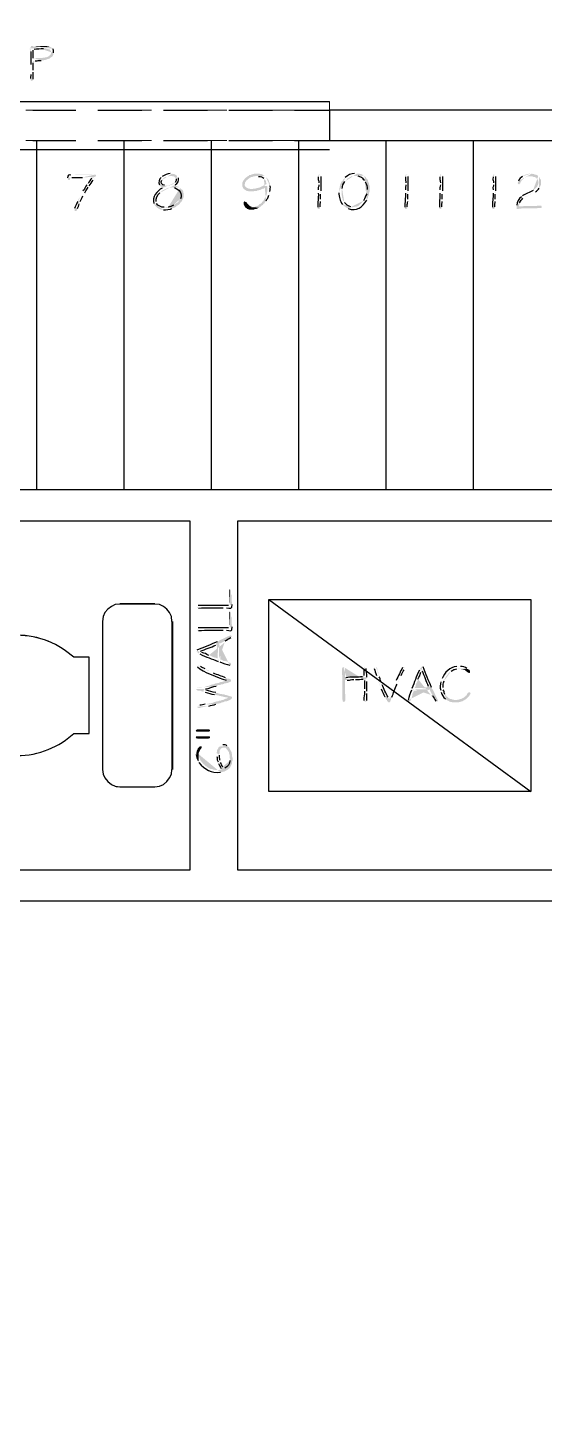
# Model space of a CAD drawing. Header units: inches. Extents: x -167 to 6071, y -6287 to -2731.
# Drawn here: x 306.4 to 365.5, y -5935.3 to -5776.1 of the extents above; entities that cross this region are included whole.
import ezdxf

# ---------------------------------------------------------------- set-up
doc = ezdxf.new("R2010")
doc.units = ezdxf.units.IN
doc.header["$LTSCALE"] = 96
doc.header["$MEASUREMENT"] = 0
doc.linetypes.add('Dash', pattern=[0.225, 0.15, -0.075])
doc.layers.add('Doors', color=5, linetype='Continuous', lineweight=9)
doc.layers.add('Stair', color=190, linetype='Continuous', lineweight=18)
doc.layers.add('Furniture', color=7, linetype='Continuous', lineweight=5, true_color=0x994d00)
doc.layers.add('PDF_Geometry', color=7, linetype='Continuous', true_color=0x4a4a4a)
doc.layers.add('PDF_Solid Fills', color=7, linetype='Continuous')

# ---------------------------------------------------------------- blocks, each defined once
blk = doc.blocks.new('Toilet')
at = {"layer": 'Furniture'}
for points in [[(0, 8.48), (-0.05, 9.01), (-0.27, 9.49), (-0.59, 9.87), (-0.96, 10.19), (-1.44, 10.4), (-1.97, 10.45), (-5.97, 10.45), (-6.51, 10.4), (-6.93, 10.19), (-7.36, 9.87), (-7.68, 9.49), (-7.89, 9.01), (-7.95, 8.48), (-7.95, -8.48), (-7.89, -9.01), (-7.68, -9.44), (-7.36, -9.87), (-6.93, -10.19), (-6.4, -10.45), (-1.98, -10.45), (-1.44, -10.4), (-0.96, -10.19), (-0.59, -9.87), (-0.27, -9.44), (-0.05, -9.01), (0, -8.47), (0, 8.47)], [(-19.04, 6.77), (-19.92, 6.62), (-21.87, 5.87), (-23.41, 5.01), (-24.91, 4.11), (-26.29, 3.04), (-26.83, 2.51)], [(-12.21, -5.12), (-11.25, -4.37), (-9.49, -4.37), (-9.49, 4.37), (-11.25, 4.37), (-12.21, 5.12)], [(-26.83, -2.51), (-26.29, -3.04), (-24.91, -4.11), (-23.41, -5.01), (-21.87, -5.87), (-20.21, -6.51)], [(-20.24, -6.5), (-19.04, -6.77)]]:
    blk.add_lwpolyline(points, dxfattribs=at)
for points in [[(-12.21, 5.12), (-14.11, 6.5), (-16.71, 7.16), (-19.04, 6.77)], [(-26.83, 2.51), (-27.92, 0.68), (-27.92, -0.68), (-26.83, -2.51)], [(-19.04, -6.77), (-16.71, -7.16), (-14.11, -6.5), (-12.21, -5.12)]]:
    blk.add_open_spline(points, degree=3, dxfattribs=at)

msp = doc.modelspace()

# ---------------------------------------------------------------- hatches: boundary and pattern name
at = {"layer": 'PDF_Solid Fills', "transparency": 33554559}
h = msp.add_hatch(color=256, dxfattribs=at)
h.paths.add_polyline_path([(306.89, -5778.23), (306.78, -5778.23), (306.73, -5778.28), (306.73, -5778.39), (306.62, -5778.44), (306.57, -5778.5), (308.44, -5778.5), (308.54, -5778.55), (308.65, -5778.55), (308.76, -5778.6), (308.86, -5778.6), (308.92, -5778.66), (308.97, -5778.76), (309.02, -5778.82), (309.02, -5779.14), (308.97, -5779.24), (308.92, -5779.3), (308.81, -5779.35), (308.7, -5779.46), (308.54, -5779.51), (308.38, -5779.51), (308.33, -5779.56), (308.12, -5779.56), (308.01, -5779.62), (307.32, -5779.62), (307.16, -5779.67), (307, -5779.67), (308.86, -5779.67), (308.97, -5779.56), (309.18, -5779.46), (309.29, -5779.24), (309.29, -5779.14), (309.34, -5779.03)], flags=0)
h.paths.add_polyline_path([(309.24, -5778.55), (309.13, -5778.5), (309.08, -5778.39), (309.02, -5778.39), (308.97, -5778.34), (307, -5778.34), (306.94, -5778.23)], flags=0)
h = msp.add_hatch(color=256, dxfattribs=at)
h.paths.add_polyline_path([(306.57, -5778.5), (306.62, -5778.6), (306.73, -5778.66), (306.73, -5778.87)], flags=0)
h.paths.add_polyline_path([(306.73, -5780.36), (306.73, -5781.48)], flags=0)
h.paths.add_polyline_path([(306.68, -5781.96), (306.68, -5782.07), (306.73, -5782.18), (306.84, -5782.23), (306.94, -5782.18), (306.94, -5782.07), (307, -5782.02)], flags=0)
h.paths.add_polyline_path([(307, -5781.22), (307, -5781)], flags=0)
h.paths.add_polyline_path([(307, -5780.15), (307, -5779.94), (307.21, -5779.94)], flags=0)
h.paths.add_polyline_path([(307.9, -5779.88), (308.17, -5779.88), (308.28, -5779.83), (308.38, -5779.83), (308.49, -5779.78), (308.54, -5779.78), (308.65, -5779.72), (308.76, -5779.72), (308.81, -5779.67), (308.86, -5779.67), (307, -5779.67), (307, -5779.62)], flags=0)
h.paths.add_polyline_path([(307, -5778.71), (307, -5778.6), (307.1, -5778.6)], flags=0)
h.paths.add_polyline_path([(308.17, -5778.5), (308.28, -5778.5)], flags=0)
for points in [[(308.22, -5778.23), (307.85, -5778.23), (307.74, -5778.28), (307.37, -5778.28), (307.26, -5778.34), (307, -5778.34), (308.97, -5778.34), (308.86, -5778.34), (308.76, -5778.28), (308.65, -5778.28), (308.54, -5778.23), (308.38, -5778.23)], [(332.6, -5792.84), (332.33, -5792.84), (332.22, -5792.9), (332.12, -5792.9), (331.9, -5793), (331.74, -5793), (331.64, -5793.11), (331.53, -5793.16), (331.48, -5793.22), (331.37, -5793.27), (331.21, -5793.43), (331.16, -5793.54), (331.05, -5793.64), (331, -5793.75), (330.94, -5793.91), (330.94, -5794.28), (331.1, -5794.6), (332.01, -5794.6), (331.85, -5794.6), (331.74, -5794.55), (331.64, -5794.55), (331.42, -5794.44), (331.26, -5794.28), (331.21, -5794.18), (331.21, -5794.07), (331.26, -5793.96), (331.26, -5793.86), (331.37, -5793.7), (331.42, -5793.59), (331.53, -5793.54), (331.64, -5793.43), (331.74, -5793.38), (331.8, -5793.32), (332.01, -5793.22), (332.12, -5793.22), (332.22, -5793.16), (332.38, -5793.16), (332.49, -5793.11), (333.5, -5793.11), (333.4, -5793.06), (333.34, -5793), (333.13, -5792.9), (332.97, -5792.9), (332.86, -5792.84), (332.76, -5792.84)], [(333.34, -5794.23), (332.92, -5794.44), (332.81, -5794.44), (332.7, -5794.5), (332.6, -5794.5), (332.44, -5794.55), (332.22, -5794.55), (332.12, -5794.6), (331.1, -5794.6), (331.21, -5794.66), (331.26, -5794.71), (331.37, -5794.76), (331.42, -5794.82), (331.58, -5794.82), (331.69, -5794.87), (332.22, -5794.87), (332.33, -5794.82), (332.6, -5794.82), (332.7, -5794.76), (332.81, -5794.76), (332.92, -5794.71), (332.97, -5794.71), (333.29, -5794.55), (333.4, -5794.55), (333.5, -5794.44), (333.72, -5794.34), (333.77, -5794.28)], [(365.08, -5796.52), (362.62, -5796.58), (362.36, -5796.58), (362.36, -5796.9), (362.57, -5796.9), (362.62, -5796.84), (365.02, -5796.79), (365.08, -5796.79), (365.18, -5796.74), (365.24, -5796.68), (365.18, -5796.58), (365.18, -5796.52)], [(329.4, -5840.63), (329.4, -5841.27), (329.45, -5841.32), (329.45, -5841.91), (329.5, -5842.02), (329.5, -5842.28), (329.5, -5840.42), (329.4, -5840.47), (329.4, -5840.52)], [(329.4, -5843.19), (329.4, -5843.83), (329.45, -5843.88), (329.45, -5844.47), (329.5, -5844.58), (329.5, -5844.84), (329.5, -5842.98), (329.4, -5843.03), (329.4, -5843.08)], [(356.7, -5849.54), (355.69, -5849.54), (355.96, -5849.54), (356.06, -5849.59), (356.17, -5849.59), (356.22, -5849.64), (356.33, -5849.64), (356.44, -5849.7), (356.54, -5849.8), (356.65, -5849.86), (356.7, -5849.91), (356.92, -5850.02), (357.02, -5849.96), (357.02, -5849.8), (356.97, -5849.7), (356.92, -5849.64), (356.81, -5849.59)], [(356.92, -5852.2), (356.81, -5852.26), (356.7, -5852.36), (356.65, -5852.47), (356.6, -5852.58), (356.49, -5852.63), (356.49, -5852.68), (356.38, -5852.74), (356.28, -5852.84), (355.96, -5853), (355.85, -5853), (355.74, -5853.06), (355.64, -5853.06), (355.48, -5853.11), (354.36, -5853.11), (354.57, -5853.22), (354.62, -5853.27), (354.78, -5853.32), (354.89, -5853.32), (355, -5853.38), (355.69, -5853.38), (355.8, -5853.32), (355.9, -5853.32), (356.01, -5853.27), (356.12, -5853.27), (356.17, -5853.22), (356.38, -5853.11), (356.44, -5853.06), (356.54, -5853), (356.65, -5852.9), (356.76, -5852.79), (356.81, -5852.74), (356.92, -5852.63), (356.97, -5852.52), (357.02, -5852.47), (357.08, -5852.36), (357.02, -5852.26)], [(325.61, -5856.63), (325.72, -5856.74), (327.1, -5856.74), (327.21, -5856.68), (327.26, -5856.63), (327.21, -5856.52), (327.16, -5856.47), (325.77, -5856.47), (325.66, -5856.52)], [(325.61, -5857.38), (325.66, -5857.48), (325.72, -5857.48), (325.88, -5857.54), (327.05, -5857.54), (327.1, -5857.48), (327.21, -5857.48), (327.26, -5857.38), (327.21, -5857.27), (325.66, -5857.27)]]:
    msp.add_hatch(color=256, dxfattribs=at).paths.add_polyline_path(points)
h = msp.add_hatch(color=256, dxfattribs=at)
h.paths.add_polyline_path([(313.98, -5792.9), (313.82, -5792.9), (313.72, -5792.95), (312.92, -5792.95), (312.81, -5793), (311.32, -5793)], flags=0)
h.paths.add_polyline_path([(310.94, -5793.32), (310.94, -5793.43), (311, -5793.48), (311, -5793.54), (311.1, -5793.59), (311.21, -5793.54), (311.21, -5793.48), (311.26, -5793.38), (311.26, -5793.32), (311.21, -5793.27), (311.42, -5793.27)], flags=0)
h.paths.add_polyline_path([(312.65, -5793.27), (313.18, -5793.27), (313.29, -5793.22), (313.82, -5793.22), (314.14, -5793.16), (314.2, -5793.11), (314.2, -5793.06), (314.14, -5792.95), (314.09, -5792.95)], flags=0)
h = msp.add_hatch(color=256, dxfattribs=at)
h.paths.add_polyline_path([(314.14, -5793.16), (313.82, -5793.22), (313.77, -5793.27), (313.72, -5793.38)], flags=0)
h.paths.add_polyline_path([(313.29, -5793.96), (313.24, -5794.07), (313.13, -5794.12)], flags=0)
h.paths.add_polyline_path([(312.7, -5794.82), (312.6, -5795.03), (312.54, -5795.14), (312.44, -5795.35), (312.38, -5795.4), (312.38, -5795.46), (312.28, -5795.67), (312.17, -5795.78), (312.12, -5795.94), (312.12, -5796.04)], flags=0)
h.paths.add_polyline_path([(311.74, -5796.84), (311.74, -5797.11), (311.96, -5797.11), (311.96, -5797.06), (312.06, -5796.9), (312.06, -5796.84)], flags=0)
h.paths.add_polyline_path([(312.28, -5796.31), (312.33, -5796.15), (312.38, -5796.04)], flags=0)
h.paths.add_polyline_path([(312.7, -5795.4), (312.76, -5795.3), (312.81, -5795.19), (312.86, -5795.08), (312.92, -5795.03)], flags=0)
h.paths.add_polyline_path([(313.29, -5794.39), (313.34, -5794.34), (313.4, -5794.23)], flags=0)
h.paths.add_polyline_path([(313.88, -5793.59), (313.98, -5793.48), (314.04, -5793.32), (314.09, -5793.27)], flags=0)
h = msp.add_hatch(color=256, dxfattribs=at)
h.paths.add_polyline_path([(323.48, -5793.11), (322.73, -5793.11), (322.89, -5793.11), (323, -5793.16), (323.1, -5793.16), (323.21, -5793.22), (323.21, -5793.27), (323.32, -5793.32), (323.37, -5793.43)], flags=0)
h.paths.add_polyline_path([(323.26, -5793.86), (323.16, -5793.91), (323.05, -5794.02), (322.84, -5794.12), (322.73, -5794.12), (322.52, -5794.23), (321.5, -5794.23), (321.56, -5794.28), (321.77, -5794.39), (321.93, -5794.44), (321.88, -5794.44), (321.77, -5794.5)], flags=0)
h.paths.add_polyline_path([(320.81, -5796.26, 0.291201), (321.93, -5797)], flags=0)
h.paths.add_polyline_path([(322.89, -5796.84), (323, -5796.79), (323.05, -5796.79), (323.16, -5796.74), (322.09, -5796.68), (321.98, -5796.68)], flags=0)
h.paths.add_polyline_path([(321.13, -5796.26), (321.08, -5796.15), (321.08, -5796.04)], flags=0)
h.paths.add_polyline_path([(321.5, -5795.03), (321.61, -5794.92), (321.72, -5794.87), (321.72, -5794.82), (322.25, -5794.55), (322.3, -5794.55), (322.41, -5794.5), (322.57, -5794.44), (322.78, -5794.44), (322.94, -5794.39), (323.74, -5794.39), (323.64, -5794.34), (323.53, -5794.34), (323.42, -5794.28), (323.26, -5794.23), (323.16, -5794.23), (323.26, -5794.12)], flags=0)
h.paths.add_polyline_path([(323.64, -5793.32), (323.58, -5793.22)], flags=0)
h = msp.add_hatch(color=256, dxfattribs=at)
h.paths.add_polyline_path([(322.78, -5792.84), (322.68, -5792.84)], flags=0)
h.paths.add_polyline_path([(321.77, -5793.16), (321.72, -5793.16), (321.66, -5793.27)], flags=0)
h.paths.add_polyline_path([(321.45, -5794.12), (321.5, -5794.23), (322.25, -5794.23), (322.14, -5794.23), (322.04, -5794.18)], flags=0)
h.paths.add_polyline_path([(321.72, -5793.59), (321.77, -5793.48), (321.88, -5793.43), (322.04, -5793.27), (322.14, -5793.22), (322.25, -5793.22), (322.36, -5793.16), (322.52, -5793.16), (322.62, -5793.11), (323.48, -5793.11), (323.42, -5793.06), (323.32, -5793), (323.26, -5792.95), (323.16, -5792.9), (323, -5792.9), (322.89, -5792.84)], flags=0)
h = msp.add_hatch(color=256, dxfattribs=at)
h.paths.add_polyline_path([(333.5, -5793.11), (332.6, -5793.11), (332.7, -5793.11), (332.81, -5793.16)], flags=0)
h.paths.add_polyline_path([(333.4, -5793.38), (333.45, -5793.43), (333.5, -5793.54), (333.61, -5793.64), (333.66, -5793.75), (333.66, -5793.86), (333.72, -5793.96), (333.66, -5794.07), (333.34, -5794.23), (333.77, -5794.28), (333.82, -5794.28), (333.82, -5794.82), (333.77, -5794.92), (333.77, -5795.08), (333.72, -5795.19), (333.72, -5795.3), (333.66, -5795.4), (333.61, -5795.46), (333.34, -5795.99), (333.24, -5796.04), (333.18, -5796.15), (333.08, -5796.26), (332.86, -5796.36), (332.81, -5796.47), (332.7, -5796.52), (332.6, -5796.58), (332.54, -5796.58), (332.33, -5796.68), (331.96, -5796.68), (332.86, -5796.74), (332.92, -5796.68), (333.02, -5796.63), (333.08, -5796.58), (333.18, -5796.47), (333.29, -5796.42), (333.34, -5796.31), (333.45, -5796.26), (333.5, -5796.15), (333.61, -5796.04), (333.66, -5795.94)], flags=0)
h.paths.add_polyline_path([(333.98, -5795.3), (334.04, -5795.24), (334.04, -5795.14), (334.09, -5795.03), (334.09, -5794.87)], flags=0)
h.paths.add_polyline_path([(334.09, -5794.23), (334.09, -5793.96), (334.04, -5793.86), (333.98, -5793.75), (333.98, -5793.64), (333.93, -5793.54), (333.66, -5793.27), (333.61, -5793.16)], flags=0)
h = msp.add_hatch(color=256, dxfattribs=at)
h.paths.add_polyline_path([(339.8, -5792.9), (339.69, -5792.95), (339.64, -5793.11), (339.64, -5793.22)], flags=0)
h.paths.add_polyline_path([(339.69, -5793.91), (339.69, -5794.12)], flags=0)
h.paths.add_polyline_path([(339.64, -5794.71), (339.64, -5795.08)], flags=0)
h.paths.add_polyline_path([(339.58, -5796.68), (339.58, -5796.84), (339.69, -5796.9), (339.8, -5796.84), (339.85, -5796.79), (339.85, -5796.63)], flags=0)
h.paths.add_polyline_path([(339.9, -5796.04), (339.9, -5795.78)], flags=0)
h.paths.add_polyline_path([(339.9, -5795.19), (339.9, -5794.92), (339.96, -5794.82)], flags=0)
h.paths.add_polyline_path([(339.96, -5793.16), (339.96, -5793.06), (339.9, -5792.95)], flags=0)
h = msp.add_hatch(color=256, dxfattribs=at)
h.paths.add_polyline_path([(343.96, -5792.79), (343.8, -5792.84)], flags=0)
h.paths.add_polyline_path([(342.73, -5793.27), (342.62, -5793.32), (342.62, -5793.38), (342.52, -5793.48), (342.46, -5793.59), (342.41, -5793.7), (342.3, -5793.75), (342.25, -5793.86), (342.2, -5793.96), (342.14, -5794.12), (342.14, -5794.23), (342.09, -5794.34), (342.09, -5794.44), (342.04, -5794.55), (342.04, -5794.82), (341.98, -5794.92), (341.98, -5795.03)], flags=0)
h.paths.add_polyline_path([(342.41, -5796.36), (342.52, -5796.47), (342.52, -5796.52), (342.62, -5796.58), (342.73, -5796.63), (342.84, -5796.74), (343.64, -5796.68), (343.48, -5796.68), (343.37, -5796.63)], flags=0)
h.paths.add_polyline_path([(342.62, -5796.15), (342.57, -5796.04), (342.52, -5795.99), (342.46, -5795.88), (342.41, -5795.78), (342.41, -5795.67), (342.36, -5795.56), (342.36, -5795.4), (342.3, -5795.3), (342.3, -5794.71), (342.36, -5794.55)], flags=0)
h.paths.add_polyline_path([(342.68, -5793.75), (342.78, -5793.64), (342.89, -5793.54), (342.94, -5793.43), (343.16, -5793.32), (343.21, -5793.27), (343.42, -5793.16), (343.53, -5793.16), (343.69, -5793.11), (343.9, -5793.11), (344.81, -5793.06), (344.76, -5793), (344.54, -5792.9), (344.44, -5792.9), (344.33, -5792.84), (344.06, -5792.84)], flags=0)
h = msp.add_hatch(color=256, dxfattribs=at)
h.paths.add_polyline_path([(344.81, -5793.06), (343.9, -5793.11), (344.17, -5793.11)], flags=0)
h.paths.add_polyline_path([(344.92, -5793.59), (344.97, -5793.7), (345.02, -5793.8)], flags=0)
h.paths.add_polyline_path([(345.24, -5794.66), (345.18, -5794.76), (345.18, -5795.14)], flags=0)
h.paths.add_polyline_path([(344.81, -5795.94), (344.76, -5796.04), (344.65, -5796.1), (344.6, -5796.2), (344.49, -5796.31), (344.38, -5796.36), (344.33, -5796.47), (344.22, -5796.52), (344.12, -5796.58), (343.96, -5796.63), (343.85, -5796.63), (343.74, -5796.68), (343.64, -5796.68), (342.84, -5796.74), (343.05, -5796.84)], flags=0)
h.paths.add_polyline_path([(345.18, -5795.88), (345.24, -5795.78), (345.29, -5795.67), (345.34, -5795.56), (345.34, -5795.46), (345.4, -5795.4), (345.4, -5795.3), (345.45, -5795.19), (345.45, -5795.03), (345.5, -5794.92), (345.5, -5794.23), (345.45, -5794.07), (345.45, -5793.96), (345.4, -5793.86), (345.34, -5793.75), (345.34, -5793.64), (345.29, -5793.54), (345.24, -5793.48), (345.13, -5793.38), (345.08, -5793.27), (345.02, -5793.22), (344.92, -5793.11)], flags=0)
h = msp.add_hatch(color=256, dxfattribs=at)
h.paths.add_polyline_path([(349.77, -5792.9), (349.66, -5792.95), (349.61, -5793.11), (349.61, -5793.22)], flags=0)
h.paths.add_polyline_path([(349.66, -5793.91), (349.66, -5794.12)], flags=0)
h.paths.add_polyline_path([(349.61, -5794.71), (349.61, -5795.08)], flags=0)
h.paths.add_polyline_path([(349.56, -5796.68), (349.56, -5796.84), (349.66, -5796.9), (349.77, -5796.84), (349.82, -5796.79), (349.82, -5796.63)], flags=0)
h.paths.add_polyline_path([(349.88, -5796.04), (349.88, -5795.78)], flags=0)
h.paths.add_polyline_path([(349.88, -5795.19), (349.88, -5794.92), (349.93, -5794.82)], flags=0)
h.paths.add_polyline_path([(349.93, -5793.16), (349.93, -5793.06), (349.88, -5792.95)], flags=0)
h = msp.add_hatch(color=256, dxfattribs=at)
h.paths.add_polyline_path([(353.72, -5792.9), (353.61, -5792.95), (353.56, -5793.11), (353.56, -5793.22)], flags=0)
h.paths.add_polyline_path([(353.61, -5793.91), (353.61, -5794.12)], flags=0)
h.paths.add_polyline_path([(353.56, -5794.71), (353.56, -5795.08)], flags=0)
h.paths.add_polyline_path([(353.5, -5796.68), (353.5, -5796.84), (353.61, -5796.9), (353.72, -5796.84), (353.77, -5796.79), (353.77, -5796.63)], flags=0)
h.paths.add_polyline_path([(353.82, -5796.04), (353.82, -5795.78)], flags=0)
h.paths.add_polyline_path([(353.82, -5795.19), (353.82, -5794.92), (353.88, -5794.82)], flags=0)
h.paths.add_polyline_path([(353.88, -5793.16), (353.88, -5793.06), (353.82, -5792.95)], flags=0)
h = msp.add_hatch(color=256, dxfattribs=at)
h.paths.add_polyline_path([(359.8, -5792.9), (359.69, -5792.95), (359.64, -5793.11), (359.64, -5793.22)], flags=0)
h.paths.add_polyline_path([(359.69, -5793.91), (359.69, -5794.12)], flags=0)
h.paths.add_polyline_path([(359.64, -5794.71), (359.64, -5795.08)], flags=0)
h.paths.add_polyline_path([(359.58, -5796.68), (359.58, -5796.84), (359.69, -5796.9), (359.8, -5796.84), (359.85, -5796.79), (359.85, -5796.63)], flags=0)
h.paths.add_polyline_path([(359.9, -5796.04), (359.9, -5795.78)], flags=0)
h.paths.add_polyline_path([(359.9, -5795.19), (359.9, -5794.92), (359.96, -5794.82)], flags=0)
h.paths.add_polyline_path([(359.96, -5793.16), (359.96, -5793.06), (359.9, -5792.95)], flags=0)
h = msp.add_hatch(color=256, dxfattribs=at)
h.paths.add_polyline_path([(364.81, -5793.16), (363.96, -5793.16), (364.17, -5793.16), (364.28, -5793.22), (364.38, -5793.22), (364.6, -5793.32), (364.6, -5793.38), (364.7, -5793.43), (364.76, -5793.54), (364.81, -5793.64), (364.81, -5793.75), (364.86, -5793.86), (364.81, -5793.96), (364.81, -5794.07), (364.76, -5794.18), (364.7, -5794.28), (364.7, -5794.34), (364.44, -5794.6), (364.33, -5794.66), (364.33, -5794.71), (364.22, -5794.76)], flags=0)
h.paths.add_polyline_path([(363, -5795.4), (362.94, -5795.4), (362.89, -5795.51)], flags=0)
h.paths.add_polyline_path([(362.36, -5796.47), (362.36, -5796.58), (362.62, -5796.58), (362.62, -5796.47), (362.68, -5796.31), (362.68, -5796.2)], flags=0)
h.paths.add_polyline_path([(363.05, -5795.67), (363.26, -5795.56), (363.37, -5795.46), (363.48, -5795.46), (363.69, -5795.35), (363.74, -5795.3), (363.9, -5795.24), (364.01, -5795.19), (364.17, -5795.08), (364.49, -5794.92)], flags=0)
h.paths.add_polyline_path([(364.92, -5794.5), (364.97, -5794.39), (365.02, -5794.34), (365.08, -5794.23), (365.13, -5794.12), (365.13, -5793.64), (365.08, -5793.48), (365.02, -5793.43), (364.97, -5793.32), (364.92, -5793.22)], flags=0)
h = msp.add_hatch(color=256, dxfattribs=at)
h.paths.add_polyline_path([(363.96, -5792.84), (363.8, -5792.84), (363.64, -5792.9), (363.53, -5792.9), (363.42, -5792.95), (363.32, -5792.95), (363.26, -5793), (363.05, -5793.11), (363, -5793.16)], flags=0)
h.paths.add_polyline_path([(362.57, -5793.7), (362.52, -5793.8), (362.46, -5793.91), (362.52, -5794.02), (362.62, -5794.07), (362.68, -5794.02), (362.78, -5793.91), (362.78, -5793.86), (362.84, -5793.75), (362.89, -5793.7), (362.89, -5793.64), (363.05, -5793.48), (363.16, -5793.43), (363.21, -5793.32), (363.32, -5793.27), (363.37, -5793.27), (363.58, -5793.16), (364.81, -5793.16), (364.76, -5793.06), (364.54, -5792.95), (364.44, -5792.95), (364.33, -5792.9), (364.22, -5792.9), (364.06, -5792.84)], flags=0)
h = msp.add_hatch(color=256, dxfattribs=at)
h.paths.add_polyline_path([(323.74, -5794.39), (322.94, -5794.39), (323.05, -5794.44), (323.16, -5794.44)], flags=0)
h.paths.add_polyline_path([(323.85, -5795.72), (323.8, -5795.83), (323.74, -5795.88), (323.69, -5795.94), (323.64, -5796.04), (323.53, -5796.15), (323.42, -5796.2), (323.32, -5796.31), (323.26, -5796.31), (323.16, -5796.42), (323.05, -5796.47)], flags=0)
h.paths.add_polyline_path([(322.46, -5796.68), (322.09, -5796.68), (323.16, -5796.74), (323.37, -5796.63), (323.42, -5796.52), (323.53, -5796.47), (323.64, -5796.42), (323.74, -5796.31), (323.8, -5796.26), (323.85, -5796.15), (323.96, -5796.1), (324.17, -5795.67), (324.22, -5795.51), (324.22, -5795.08), (324.17, -5794.98), (324.17, -5794.87), (324.12, -5794.76), (323.9, -5794.55), (323.8, -5794.5)], flags=0)
h = msp.add_hatch(color=256, dxfattribs=at)
h.paths.add_polyline_path([(331.21, -5795.99), (331.1, -5796.1), (331.1, -5796.36), (331.16, -5796.47), (331.26, -5796.68), (331.32, -5796.74), (331.42, -5796.79), (331.48, -5796.9), (331.58, -5796.9), (331.69, -5796.95), (332.28, -5796.95), (332.38, -5796.9), (332.54, -5796.9), (332.86, -5796.74), (331.96, -5796.68)], flags=0)
h.paths.add_polyline_path([(331.37, -5796.1), (331.32, -5795.99)], flags=0)
h = msp.add_hatch(color=256, dxfattribs=at)
h.paths.add_polyline_path([(325.72, -5842.44), (325.77, -5842.55), (325.93, -5842.6)], flags=0)
h.paths.add_polyline_path([(328.76, -5842.55), (329.13, -5842.55)], flags=0)
h.paths.add_polyline_path([(329.77, -5842.18), (329.77, -5841.96), (329.72, -5841.8), (329.72, -5841.11), (329.66, -5841), (329.66, -5840.63), (329.61, -5840.52), (329.61, -5840.47), (329.5, -5840.42), (329.5, -5842.28), (329.34, -5842.28)], flags=0)
h.paths.add_polyline_path([(325.88, -5842.28), (325.77, -5842.34)], flags=0)
h = msp.add_hatch(color=256, dxfattribs=at)
h.paths.add_polyline_path([(325.72, -5845), (325.77, -5845.11), (325.93, -5845.16)], flags=0)
h.paths.add_polyline_path([(328.76, -5845.11), (329.13, -5845.11)], flags=0)
h.paths.add_polyline_path([(329.77, -5844.74), (329.77, -5844.52), (329.72, -5844.36), (329.72, -5843.67), (329.66, -5843.56), (329.66, -5843.19), (329.61, -5843.08), (329.61, -5843.03), (329.5, -5842.98), (329.5, -5844.84), (329.34, -5844.84)], flags=0)
h.paths.add_polyline_path([(325.88, -5844.84), (325.77, -5844.9)], flags=0)
h = msp.add_hatch(color=256, dxfattribs=at)
h.paths.add_polyline_path([(325.66, -5847.56), (325.72, -5847.62), (325.77, -5847.62), (325.88, -5847.72), (325.98, -5847.78), (326.04, -5847.51), (326.14, -5847.51)], flags=0)
h.paths.add_polyline_path([(327.9, -5846.82), (328.01, -5846.76), (328.12, -5848.36), (328.17, -5846.39), (328.06, -5846.44)], flags=0)
h.paths.add_polyline_path([(325.72, -5847.4), (325.66, -5847.46)], flags=0)
h = msp.add_hatch(color=256, dxfattribs=at)
h.paths.add_polyline_path([(325.98, -5847.78), (326.09, -5847.83)], flags=0)
h.paths.add_polyline_path([(328.17, -5848.68), (328.28, -5848.74), (328.28, -5846.66), (328.33, -5846.6), (328.44, -5846.6), (328.76, -5846.44), (328.86, -5846.34), (328.97, -5846.34)], flags=0)
h.paths.add_polyline_path([(329.61, -5845.96), (329.66, -5845.91), (329.72, -5845.86), (329.66, -5845.75), (329.56, -5845.7), (328.54, -5846.18), (328.33, -5846.28), (328.28, -5846.34), (328.17, -5846.39), (328.12, -5848.36), (327.9, -5848.26), (327.8, -5848.26), (327.64, -5848.2), (327.32, -5848.04), (327.26, -5848.04), (327.21, -5847.99), (327.1, -5847.99)], flags=0)
h.paths.add_polyline_path([(326.3, -5847.67), (326.2, -5847.56), (326.04, -5847.51)], flags=0)
h = msp.add_hatch(color=256, dxfattribs=at)
h.paths.add_polyline_path([(328.28, -5848.74), (328.38, -5848.74)], flags=0)
h.paths.add_polyline_path([(329.5, -5849.11), (329.61, -5849.11), (329.66, -5849), (329.66, -5848.95), (329.56, -5848.84), (329.45, -5848.84), (329.34, -5848.74), (329.13, -5848.68), (329.08, -5848.68), (328.97, -5848.63), (328.81, -5848.63), (328.7, -5848.58), (328.6, -5848.52), (328.49, -5848.47), (328.44, -5848.47), (328.28, -5846.66)], flags=0)
h = msp.add_hatch(color=256, dxfattribs=at)
h.paths.add_polyline_path([(325.82, -5849.27), (325.82, -5849.32)], flags=0)
h.paths.add_polyline_path([(329.08, -5850.82), (329.24, -5850.87), (329.24, -5850.66), (329.02, -5850.55)], flags=0)
h.paths.add_polyline_path([(327.64, -5850.02), (327.42, -5849.91), (327.32, -5849.86), (327.21, -5849.8), (327.1, -5849.8), (327, -5849.75), (326.89, -5849.7), (326.78, -5849.59), (326.68, -5849.54)], flags=0)
h.paths.add_polyline_path([(326.14, -5849.27), (325.98, -5849.16), (325.82, -5849.16)], flags=0)
h = msp.add_hatch(color=256, dxfattribs=at)
h.paths.add_polyline_path([(342.52, -5849.32), (342.41, -5849.38), (342.36, -5849.48), (342.41, -5853.16), (342.46, -5853.27), (342.57, -5853.32), (342.68, -5853.27), (342.73, -5853.16), (342.68, -5850.82), (342.94, -5850.82)], flags=0)
h.paths.add_polyline_path([(343.69, -5850.76), (343.9, -5850.76)], flags=0)
h.paths.add_polyline_path([(344.76, -5850.71), (344.92, -5850.71), (345.18, -5850.6), (342.68, -5850.55), (342.68, -5849.48), (342.62, -5849.38)], flags=0)
h = msp.add_hatch(color=256, dxfattribs=at)
h.paths.add_polyline_path([(344.97, -5849.32), (344.86, -5849.38), (344.86, -5849.54)], flags=0)
h.paths.add_polyline_path([(344.86, -5850.28), (344.86, -5850.44), (344.7, -5850.44)], flags=0)
h.paths.add_polyline_path([(342.78, -5850.55), (342.68, -5850.55), (345.18, -5850.6), (345.18, -5850.5)], flags=0)
h.paths.add_polyline_path([(345.13, -5849.48), (345.08, -5849.38)], flags=0)
h = msp.add_hatch(color=256, dxfattribs=at)
h.paths.add_polyline_path([(346.2, -5849.32), (346.09, -5849.38), (346.04, -5849.43), (346.04, -5849.48)], flags=0)
h.paths.add_polyline_path([(346.3, -5850.28, 0.030145), (346.84, -5851.83)], flags=0)
h.paths.add_polyline_path([(347.26, -5852.74), (347.37, -5852.95), (347.42, -5853.06), (347.48, -5853.11), (347.53, -5853.22), (347.58, -5853.27), (347.69, -5853.38), (347.74, -5853.38), (347.85, -5853.32), (347.9, -5853.22), (347.9, -5853.16), (347.96, -5853.11), (347.96, -5853), (347.74, -5853), (347.69, -5852.9), (347.64, -5852.79)], flags=0)
h.paths.add_polyline_path([(346.94, -5851.35), (346.89, -5851.24), (346.89, -5851.14), (346.84, -5851.03)], flags=0)
h.paths.add_polyline_path([(346.62, -5850.44), (346.62, -5850.34), (346.57, -5850.23), (346.52, -5850.07), (346.52, -5849.96), (346.46, -5849.86), (346.41, -5849.75), (346.41, -5849.54), (346.36, -5849.43), (346.25, -5849.32)], flags=0)
h = msp.add_hatch(color=256, dxfattribs=at)
h.paths.add_polyline_path([(349.4, -5849.32), (349.34, -5849.32), (349.29, -5849.38)], flags=0)
h.paths.add_polyline_path([(348.54, -5850.87), (348.44, -5851.08)], flags=0)
h.paths.add_polyline_path([(348.44, -5851.08, 0.013998), (347.8, -5852.79)], flags=0)
h.paths.add_polyline_path([(347.8, -5852.79), (347.8, -5852.9), (347.74, -5853), (347.96, -5853), (348.01, -5852.9), (348.06, -5852.79)], flags=0)
h.paths.add_polyline_path([(348.65, -5851.3, 0.018512), (349.13, -5850.28)], flags=0)
h.paths.add_polyline_path([(349.45, -5849.64), (349.5, -5849.54), (349.5, -5849.48), (349.56, -5849.43), (349.5, -5849.38)], flags=0)
h = msp.add_hatch(color=256, dxfattribs=at)
h.paths.add_polyline_path([(351.26, -5849.59), (351.21, -5849.7)], flags=0)
h.paths.add_polyline_path([(350.36, -5851.78), (350.3, -5851.88), (352.38, -5851.88), (352.44, -5851.94), (352.44, -5852.04), (352.6, -5852.36), (352.7, -5852.47), (352.7, -5852.58)], flags=0)
h.paths.add_polyline_path([(353.08, -5853.22), (353.13, -5853.27), (353.18, -5853.32), (353.29, -5853.27), (353.34, -5853.16), (352.86, -5852.15), (352.81, -5852.04), (352.76, -5851.94), (352.7, -5851.88), (352.65, -5851.78), (350.68, -5851.72), (350.73, -5851.62), (350.78, -5851.51), (350.78, -5851.4), (350.84, -5851.24), (350.89, -5851.14), (350.94, -5851.03), (351, -5850.92), (351, -5850.87), (351.05, -5850.82), (351.05, -5850.71)], flags=0)
h.paths.add_polyline_path([(351.37, -5849.91), (351.48, -5849.8), (351.53, -5849.64)], flags=0)
h = msp.add_hatch(color=256, dxfattribs=at)
h.paths.add_polyline_path([(351.48, -5849.27), (351.42, -5849.32), (351.42, -5849.38), (351.37, -5849.43), (351.32, -5849.48), (351.26, -5849.59), (351.53, -5849.64), (351.53, -5849.75)], flags=0)
h.paths.add_polyline_path([(352.22, -5851.51), (352.28, -5851.62), (350.68, -5851.72), (352.65, -5851.78), (352.6, -5851.67)], flags=0)
h.paths.add_polyline_path([(351.64, -5849.32), (351.58, -5849.27)], flags=0)
h = msp.add_hatch(color=256, dxfattribs=at)
h.paths.add_polyline_path([(355.69, -5849.22), (355.58, -5849.22), (355.48, -5849.27)], flags=0)
h.paths.add_polyline_path([(353.82, -5850.66), (353.72, -5850.87), (353.66, -5851.03)], flags=0)
h.paths.add_polyline_path([(353.66, -5851.99), (353.66, -5852.1), (353.72, -5852.2)], flags=0)
h.paths.add_polyline_path([(354.2, -5852.95), (354.25, -5853.06), (354.36, -5853.11), (355.37, -5853.11), (355.26, -5853.11), (355.1, -5853.06), (355, -5853.06), (354.89, -5853), (354.78, -5853), (354.57, -5852.9), (354.52, -5852.84), (354.41, -5852.74), (354.3, -5852.68), (354.3, -5852.63), (354.2, -5852.52), (354.14, -5852.47)], flags=0)
h.paths.add_polyline_path([(353.93, -5851.94), (353.93, -5851.67)], flags=0)
h.paths.add_polyline_path([(354.84, -5849.8, 0.162278), (354.04, -5850.92)], flags=0)
h.paths.add_polyline_path([(355.48, -5849.54), (356.7, -5849.54), (356.65, -5849.48)], flags=0)
h.paths.add_polyline_path([(355.9, -5849.27), (355.8, -5849.22)], flags=0)
h = msp.add_hatch(color=256, dxfattribs=at)
h.paths.add_polyline_path([(325.66, -5851.83), (325.66, -5851.88), (325.77, -5851.99), (325.88, -5852.04), (326.14, -5852.04), (326.25, -5852.1), (326.36, -5852.1), (326.46, -5852.15), (326.57, -5851.88), (326.62, -5851.88), (326.73, -5851.83)], flags=0)
h.paths.add_polyline_path([(327.96, -5851.51), (328.17, -5851.4), (328.33, -5851.4), (328.44, -5851.35), (328.6, -5851.3), (328.7, -5851.3), (328.86, -5851.24), (328.92, -5851.19), (329.08, -5851.19), (329.18, -5851.14), (329.29, -5851.14), (329.4, -5851.08), (329.56, -5851.03), (329.61, -5850.98), (329.66, -5850.87), (329.66, -5850.76), (329.61, -5850.76), (329.4, -5850.66), (329.24, -5850.66), (329.24, -5850.87), (329.08, -5850.92), (328.97, -5850.92), (328.86, -5850.98), (328.76, -5850.98), (328.65, -5851.03), (328.49, -5851.03), (328.38, -5851.08), (328.28, -5851.14), (328.17, -5851.14), (328.06, -5851.19), (327.9, -5851.19), (327.8, -5851.24), (327.69, -5851.3), (327.58, -5851.3), (327.48, -5851.35), (327.37, -5851.35), (327.16, -5851.46), (326.94, -5851.51), (326.78, -5851.56), (326.57, -5851.62), (326.46, -5851.67), (326.3, -5851.67), (326.25, -5851.72), (325.93, -5851.72), (325.82, -5851.67), (325.72, -5851.72)], flags=0)
h = msp.add_hatch(color=256, dxfattribs=at)
h.paths.add_polyline_path([(345.18, -5850.6), (344.92, -5850.71), (344.92, -5850.87)], flags=0)
h.paths.add_polyline_path([(344.92, -5851.83), (344.92, -5852.1)], flags=0)
h.paths.add_polyline_path([(344.86, -5853.16), (344.92, -5853.27), (345.02, -5853.32), (345.13, -5853.27), (345.18, -5853.16)], flags=0)
h.paths.add_polyline_path([(345.18, -5852.36), (345.18, -5852.1)], flags=0)
h.paths.add_polyline_path([(345.18, -5850.98), (345.18, -5850.71)], flags=0)
h = msp.add_hatch(color=256, dxfattribs=at)
h.paths.add_polyline_path([(325.77, -5853.86), (325.82, -5853.96), (325.93, -5854.02), (326.04, -5854.02), (326.2, -5853.96), (326.3, -5853.96), (326.41, -5853.91), (326.68, -5853.91), (326.73, -5853.86), (326.84, -5853.86), (326.94, -5853.8), (327.1, -5853.8)], flags=0)
h.paths.add_polyline_path([(327.9, -5853.59), (328.01, -5853.54), (328.12, -5853.54), (328.28, -5853.48), (328.38, -5853.48), (328.6, -5853.38), (328.7, -5853.38), (328.92, -5853.27), (329.08, -5853.27), (329.24, -5853.22), (329.56, -5853.06), (329.61, -5853.06), (329.77, -5852.9), (329.77, -5852.79), (329.66, -5852.68), (329.56, -5852.68), (329.4, -5852.63), (329.4, -5852.84), (329.34, -5852.84), (329.13, -5852.95), (329.02, -5852.95), (328.7, -5853.11), (328.6, -5853.11), (328.49, -5853.16), (328.33, -5853.16), (328.12, -5853.27), (327.96, -5853.27), (327.85, -5853.32), (327.74, -5853.32), (327.53, -5853.43), (327.42, -5853.43), (327.32, -5853.48), (327.16, -5853.48), (327.05, -5853.54), (326.94, -5853.54), (326.84, -5853.59), (326.68, -5853.59)], flags=0)
h.paths.add_polyline_path([(326.09, -5853.7), (326.04, -5853.7), (325.88, -5853.75), (325.82, -5853.8)], flags=0)
h = msp.add_hatch(color=256, dxfattribs=at)
h.paths.add_polyline_path([(326.46, -5852.15), (326.57, -5852.2), (326.68, -5852.2)], flags=0)
h.paths.add_polyline_path([(327.74, -5852.47), (327.85, -5852.52), (327.96, -5852.52), (328.06, -5852.58), (328.22, -5852.58), (328.33, -5852.63), (328.44, -5852.63), (328.54, -5852.68), (328.65, -5852.68), (328.81, -5852.74), (328.92, -5852.74), (329.02, -5852.79), (329.13, -5852.79), (329.29, -5852.84), (329.4, -5852.84), (329.4, -5852.63), (329.08, -5852.52), (328.97, -5852.52), (328.86, -5852.47), (328.7, -5852.47), (328.6, -5852.42), (328.44, -5852.42), (328.33, -5852.36), (328.22, -5852.36), (328.12, -5852.31), (328.01, -5852.31), (327.9, -5852.26)], flags=0)
h.paths.add_polyline_path([(326.78, -5851.99), (326.57, -5851.88)], flags=0)
h = msp.add_hatch(color=256, dxfattribs=at)
h.paths.add_polyline_path([(350.3, -5851.88), (350.3, -5851.99)], flags=0)
h.paths.add_polyline_path([(349.93, -5853.11), (349.93, -5853.22), (350.04, -5853.27), (350.09, -5853.27), (350.14, -5853.22), (350.2, -5853.16), (350.2, -5853.06), (350.3, -5852.95), (350.36, -5852.74), (350.36, -5852.68), (350.41, -5852.58), (350.41, -5852.42), (350.46, -5852.31), (350.52, -5852.2), (350.57, -5852.1), (350.57, -5852.04), (352.38, -5851.88)], flags=0)
h = msp.add_hatch(color=256, dxfattribs=at)
h.paths.add_polyline_path([(325.66, -5859.3), (325.66, -5859.35)], flags=0)
h.paths.add_polyline_path([(325.88, -5860.04), (325.93, -5860.15), (325.93, -5859.19), (325.98, -5859.08), (326.14, -5858.76), (326.25, -5858.66), (326.25, -5858.6), (326.3, -5858.55), (326.3, -5858.39), (326.09, -5858.39), (325.82, -5858.66), (325.82, -5858.71), (325.72, -5858.92), (325.72, -5859.03), (325.66, -5859.14)], flags=0)
h = msp.add_hatch(color=256, dxfattribs=at)
h.paths.add_polyline_path([(328.01, -5859.35), (328.01, -5859.56)], flags=0)
h.paths.add_polyline_path([(328.17, -5860.2), (328.17, -5860.26), (328.22, -5860.36)], flags=0)
h.paths.add_polyline_path([(328.49, -5860.95), (328.54, -5861.06), (328.54, -5861.38), (328.7, -5861.32), (328.81, -5861.32), (329.13, -5861.16), (329.18, -5861.11), (329.29, -5861.06), (329.4, -5860.95), (329.5, -5860.9), (329.56, -5860.79), (329.56, -5859.88), (329.5, -5860.04)], flags=0)
h.paths.add_polyline_path([(328.92, -5860.9), (328.81, -5860.95), (328.76, -5860.9), (328.7, -5860.79)], flags=0)
h.paths.add_polyline_path([(328.44, -5860.26), (328.44, -5860.15), (328.38, -5859.99)], flags=0)
h.paths.add_polyline_path([(328.33, -5859.4), (328.28, -5859.3), (328.28, -5858.44), (328.17, -5858.66), (328.12, -5858.71), (328.06, -5858.82), (328.06, -5858.98), (328.01, -5859.08), (328.01, -5859.19)], flags=0)
h = msp.add_hatch(color=256, dxfattribs=at)
h.paths.add_polyline_path([(328.28, -5858.44), (328.28, -5859.3), (328.33, -5859.19), (328.33, -5858.92), (328.38, -5858.82), (328.44, -5858.76), (328.49, -5858.66), (328.7, -5858.55), (328.97, -5858.55), (329.08, -5858.6), (329.13, -5858.71), (329.24, -5858.82), (329.29, -5858.92), (329.34, -5858.98), (329.4, -5859.08), (329.4, -5859.19), (329.5, -5859.4), (329.5, -5859.78), (329.56, -5859.88), (329.56, -5860.79), (329.72, -5860.47), (329.77, -5860.36), (329.77, -5860.15), (329.82, -5860.04), (329.82, -5859.72), (329.77, -5859.56), (329.77, -5859.35), (329.72, -5859.19), (329.72, -5859.08), (329.61, -5858.87), (329.56, -5858.82), (329.4, -5858.5), (329.29, -5858.44), (329.18, -5858.34)], flags=0)
h.paths.add_polyline_path([(328.7, -5858.23), (328.6, -5858.28), (328.49, -5858.28), (328.38, -5858.34)], flags=0)
h = msp.add_hatch(color=256, dxfattribs=at)
h.paths.add_polyline_path([(325.93, -5860.15), (325.98, -5860.26)], flags=0)
h.paths.add_polyline_path([(328.44, -5861.38), (328.54, -5861.38), (328.54, -5861.06), (328.38, -5861.06), (328.28, -5861.11), (327.8, -5861.11), (327.69, -5861.06), (327.58, -5861.06), (327.48, -5861), (327.32, -5861), (327, -5860.84), (326.89, -5860.74), (326.68, -5860.63), (326.62, -5860.52), (326.52, -5860.47), (326.41, -5860.36), (326.36, -5860.26), (326.2, -5860.1), (326.09, -5859.88), (326.04, -5859.72), (325.98, -5859.62), (325.98, -5859.51), (325.93, -5859.4), (325.93, -5859.3)], flags=0)

# ---------------------------------------------------------------- linework, layer by layer
at = {"layer": 'Furniture', "transparency": 33554687}
msp.add_lwpolyline([(333.98, -5841.59), (363.96, -5841.59), (363.96, -5863.56), (333.98, -5863.56)], close=True, dxfattribs=at)
msp.add_lwpolyline([(333.98, -5841.59), (363.96, -5863.56)], dxfattribs=at)
at = {"layer": 'PDF_Geometry', "color": 7}
for points in [[(369.93, -5829.06), (262.94, -5829.06), (262.94, -5785.59), (259.42, -5785.59), (259.42, -5818.6), (196.92, -5818.6), (196.92, -5581.11)], [(196.92, -5994.07), (196.92, -5822.07), (259.42, -5822.07), (259.42, -5847.14), (265.4, -5853.11), (267.9, -5850.66), (262.94, -5845.7), (262.94, -5832.58), (324.92, -5832.58), (324.92, -5872.58), (289.82, -5872.58), (284.86, -5867.62), (282.41, -5870.07), (286.25, -5873.96), (283.42, -5876.79), (285.93, -5879.3), (289.13, -5876.1), (376.97, -5876.1)], [(366.41, -5872.58), (330.41, -5872.58), (330.41, -5832.58), (366.41, -5832.58)]]:
    msp.add_lwpolyline(points, dxfattribs=at)
at = {"layer": 'PDF_Geometry'}
for points in [[(262.94, -5784.58), (340.92, -5784.58)], [(306.94, -5785.59), (311.9, -5785.59)], [(314.41, -5785.59), (319.42, -5785.59)], [(321.93, -5785.59), (326.94, -5785.59)], [(329.4, -5785.59), (334.41, -5785.59)], [(336.92, -5785.59), (340.92, -5785.59)], [(306.94, -5789.06), (311.9, -5789.06)], [(307.42, -5829.06), (307.42, -5789.06)], [(314.41, -5789.06), (319.42, -5789.06)], [(317.4, -5829.06), (317.4, -5789.06)], [(321.93, -5789.06), (326.94, -5789.06)], [(327.42, -5829.06), (327.42, -5789.06)], [(329.4, -5789.06), (334.41, -5789.06)], [(336.92, -5789.06), (340.92, -5789.06)], [(337.4, -5829.06), (337.4, -5789.06)], [(347.42, -5829.06), (347.42, -5789.06)], [(357.4, -5829.06), (357.4, -5789.06)], [(262.94, -5790.07), (340.92, -5790.07)], [(333.98, -5841.59), (363.96, -5863.56)], [(316.92, -5842.12), (316.38, -5842.18), (315.96, -5842.39), (315.53, -5842.71), (315.21, -5843.08), (315, -5843.56), (314.94, -5844.1), (314.94, -5861.06), (315, -5861.59), (315.21, -5862.02), (315.53, -5862.44), (315.96, -5862.76), (316.38, -5862.98), (316.92, -5863.03)], [(316.92, -5842.07), (320.92, -5842.07)], [(322.89, -5844.1), (322.84, -5843.56), (322.62, -5843.08), (322.3, -5842.71), (321.93, -5842.39), (321.45, -5842.18), (320.92, -5842.12)], [(322.94, -5844.1), (322.94, -5861.06)], [(311.64, -5848.2), (310.68, -5847.46)], [(311.69, -5856.95), (313.4, -5856.95), (313.4, -5848.2), (311.69, -5848.2)], [(310.68, -5857.7), (311.64, -5856.95)], [(320.92, -5863.03), (321.45, -5862.98), (321.93, -5862.76), (322.3, -5862.44), (322.62, -5862.02), (322.84, -5861.59), (322.89, -5861.06)], [(320.92, -5863.08), (316.92, -5863.08)]]:
    msp.add_lwpolyline(points, dxfattribs=at)
at = {"layer": 'PDF_Geometry', "color": 7}
msp.add_lwpolyline([(340.92, -5789.06), (369.93, -5789.06), (369.93, -5785.59), (340.92, -5785.59)], close=True, dxfattribs=at)
at = {"layer": 'PDF_Geometry'}
msp.add_lwpolyline([(333.98, -5841.59), (363.96, -5841.59), (363.96, -5863.56), (333.98, -5863.56)], close=True, dxfattribs=at)
at = {"layer": 'PDF_Geometry', "color": 7}
for points in [[(306.73, -5778.87), (306.73, -5779.37), (306.73, -5779.86), (306.73, -5780.36)], [(307, -5779.62), (307, -5779.31), (307, -5779.01), (307, -5778.71)], [(307.1, -5778.6), (307.45, -5778.56), (307.81, -5778.53), (308.17, -5778.5)], [(309.34, -5779.03), (309.33, -5778.73), (309.39, -5778.84), (309.24, -5778.55)], [(307, -5781), (307, -5780.72), (307, -5780.43), (307, -5780.15)], [(307.21, -5779.94), (307.66, -5779.96), (307.44, -5779.85), (307.9, -5779.88)], [(306.73, -5781.48), (306.75, -5781.92), (306.66, -5781.59), (306.68, -5781.96)], [(307, -5782.02), (307, -5781.75), (307, -5781.48), (307, -5781.22)], [(329.34, -5842.28), (328.19, -5842.28), (327.03, -5842.28), (325.88, -5842.28)], [(325.93, -5842.6), (326.81, -5842.49), (327.84, -5842.57), (328.76, -5842.55)], [(329.13, -5842.55), (329.52, -5842.6), (329.85, -5842.77), (329.77, -5842.18)], [(329.34, -5844.84), (328.19, -5844.84), (327.03, -5844.84), (325.88, -5844.84)], [(329.13, -5845.11), (329.52, -5845.16), (329.85, -5845.33), (329.77, -5844.74)], [(325.93, -5845.16), (326.81, -5845.05), (327.84, -5845.13), (328.76, -5845.11)], [(328.97, -5846.34), (329.2, -5846.22), (329.38, -5846.08), (329.61, -5845.96)], [(328.06, -5846.44), (327.28, -5846.75), (326.51, -5847.12), (325.72, -5847.4)], [(326.09, -5847.83), (326.8, -5848.2), (327.46, -5848.38), (328.17, -5848.68)], [(326.14, -5847.51), (326.72, -5847.29), (327.34, -5847.07), (327.9, -5846.82)], [(327.1, -5847.99), (326.72, -5847.81), (326.72, -5847.76), (326.3, -5847.67)], [(325.82, -5849.32), (326.4, -5849.94), (328.26, -5850.54), (329.08, -5850.82)], [(326.68, -5849.54), (326.5, -5849.45), (326.32, -5849.36), (326.14, -5849.27)], [(328.38, -5848.74), (328.72, -5848.91), (329.15, -5849.06), (329.5, -5849.11)], [(329.02, -5850.55), (328.56, -5850.39), (328.1, -5850.23), (327.64, -5850.02)], [(326.68, -5852.2), (327.04, -5852.3), (327.36, -5852.42), (327.74, -5852.47)], [(326.73, -5851.83), (327.06, -5851.82), (327.63, -5851.49), (327.96, -5851.51)], [(327.9, -5852.26), (327.52, -5852.21), (327.16, -5852.04), (326.78, -5851.99)], [(326.68, -5853.59), (326.47, -5853.6), (326.29, -5853.7), (326.09, -5853.7)], [(327.1, -5853.8), (327.36, -5853.69), (327.64, -5853.69), (327.9, -5853.59)], [(329.18, -5858.34), (329.06, -5858.25), (328.87, -5858.22), (328.7, -5858.23)], [(325.66, -5859.35), (325.69, -5859.58), (325.75, -5859.83), (325.88, -5860.04)], [(325.98, -5860.26), (326.64, -5861.1), (327.37, -5861.44), (328.44, -5861.38)], [(328.01, -5859.56), (328.16, -5859.94), (327.95, -5859.7), (328.17, -5860.2)], [(328.22, -5860.36), (328.35, -5860.58), (328.39, -5860.74), (328.49, -5860.95)], [(328.38, -5859.99), (328.37, -5859.71), (328.3, -5859.86), (328.33, -5859.4)], [(328.7, -5860.79), (328.61, -5860.61), (328.53, -5860.43), (328.44, -5860.26)], [(329.5, -5860.04), (329.53, -5860.41), (329.27, -5860.79), (328.92, -5860.9)]]:
    msp.add_open_spline(points, degree=3, dxfattribs=at)
at = {"layer": 'PDF_Geometry'}
for points in [[(311.32, -5793), (311.07, -5792.99), (310.91, -5792.99), (310.94, -5793.32)], [(311.42, -5793.27), (311.83, -5793.27), (312.24, -5793.27), (312.65, -5793.27)], [(313.72, -5793.38), (313.59, -5793.48), (313.34, -5793.82), (313.29, -5793.96)], [(313.4, -5794.23), (313.58, -5794.03), (313.72, -5793.81), (313.88, -5793.59)], [(321.66, -5793.27), (321.39, -5793.46), (321.32, -5793.84), (321.45, -5794.12)], [(322.04, -5794.18), (321.73, -5794.22), (321.55, -5793.82), (321.72, -5793.59)], [(322.68, -5792.84), (322.35, -5792.83), (322.06, -5793.02), (321.77, -5793.16)], [(323.26, -5794.12), (323.57, -5793.99), (323.67, -5793.63), (323.64, -5793.32)], [(323.37, -5793.43), (323.36, -5793.73), (323.41, -5793.55), (323.26, -5793.86)], [(332.81, -5793.16), (333.01, -5793.19), (333.25, -5793.22), (333.4, -5793.38)], [(339.64, -5793.22), (339.6, -5793.78), (339.71, -5793.51), (339.69, -5793.91)], [(339.96, -5794.82), (339.96, -5794.26), (339.96, -5793.71), (339.96, -5793.16)], [(342.36, -5794.55), (342.38, -5794.27), (342.5, -5793.98), (342.68, -5793.75)], [(343.8, -5792.84), (343.37, -5792.83), (343.05, -5792.99), (342.73, -5793.27)], [(344.17, -5793.11), (344.7, -5793.27), (344.51, -5793.2), (344.92, -5793.59)], [(345.02, -5793.8), (345.21, -5794.09), (345.2, -5794.3), (345.24, -5794.66)], [(349.61, -5793.22), (349.57, -5793.78), (349.69, -5793.51), (349.66, -5793.91)], [(349.93, -5794.82), (349.93, -5794.26), (349.93, -5793.71), (349.93, -5793.16)], [(353.56, -5793.22), (353.52, -5793.78), (353.63, -5793.51), (353.61, -5793.91)], [(353.88, -5794.82), (353.88, -5794.26), (353.88, -5793.71), (353.88, -5793.16)], [(359.64, -5793.22), (359.6, -5793.78), (359.71, -5793.51), (359.69, -5793.91)], [(359.96, -5794.82), (359.96, -5794.26), (359.96, -5793.71), (359.96, -5793.16)], [(363, -5793.16), (362.81, -5793.36), (362.63, -5793.35), (362.57, -5793.7)], [(312.38, -5796.04), (312.49, -5795.83), (312.6, -5795.62), (312.7, -5795.4)], [(313.13, -5794.12), (313.01, -5794.32), (312.86, -5794.68), (312.7, -5794.82)], [(312.92, -5795.03), (313.08, -5794.68), (313.08, -5794.69), (313.29, -5794.39)], [(321.77, -5794.5), (321.16, -5794.82), (320.59, -5795.53), (320.81, -5796.26)], [(321.08, -5796.04), (321.03, -5795.67), (321.23, -5795.27), (321.5, -5795.03)], [(323.16, -5794.44), (323.72, -5794.66), (324.15, -5795.1), (323.85, -5795.72)], [(333.66, -5795.94), (333.93, -5795.54), (333.83, -5795.77), (333.98, -5795.3)], [(334.09, -5794.87), (334.1, -5794.67), (334.23, -5794.43), (334.09, -5794.23)], [(339.64, -5795.08), (339.67, -5795.7), (339.55, -5796.06), (339.58, -5796.68)], [(339.69, -5794.12), (339.71, -5794.46), (339.6, -5794.19), (339.64, -5794.71)], [(339.9, -5795.78), (339.9, -5795.58), (339.9, -5795.38), (339.9, -5795.19)], [(341.98, -5795.03), (342.05, -5795.52), (342.1, -5795.95), (342.41, -5796.36)], [(345.18, -5795.14), (345.05, -5795.42), (344.97, -5795.65), (344.81, -5795.94)], [(349.61, -5795.08), (349.64, -5795.7), (349.52, -5796.06), (349.56, -5796.68)], [(349.66, -5794.12), (349.68, -5794.46), (349.58, -5794.19), (349.61, -5794.71)], [(349.88, -5795.78), (349.88, -5795.58), (349.88, -5795.38), (349.88, -5795.19)], [(353.56, -5795.08), (353.59, -5795.7), (353.47, -5796.06), (353.5, -5796.68)], [(353.61, -5794.12), (353.63, -5794.46), (353.52, -5794.19), (353.56, -5794.71)], [(353.82, -5795.78), (353.82, -5795.58), (353.82, -5795.38), (353.82, -5795.19)], [(359.64, -5795.08), (359.67, -5795.7), (359.55, -5796.06), (359.58, -5796.68)], [(359.69, -5794.12), (359.71, -5794.46), (359.6, -5794.19), (359.64, -5794.71)], [(359.9, -5795.78), (359.9, -5795.58), (359.9, -5795.38), (359.9, -5795.19)], [(364.22, -5794.76), (363.83, -5794.99), (363.37, -5795.14), (363, -5795.4)], [(364.49, -5794.92), (364.64, -5794.8), (364.84, -5794.7), (364.92, -5794.5)], [(312.12, -5796.04), (311.96, -5796.3), (311.85, -5796.56), (311.74, -5796.84)], [(312.06, -5796.84), (312.3, -5796.42), (312.04, -5796.73), (312.28, -5796.31)], [(321.98, -5796.68), (321.65, -5796.72), (321.28, -5796.53), (321.13, -5796.26)], [(321.93, -5797), (322.11, -5797.01), (322.74, -5796.93), (322.89, -5796.84)], [(323.05, -5796.47), (322.86, -5796.6), (322.66, -5796.59), (322.46, -5796.68)], [(331.96, -5796.68), (331.62, -5796.69), (331.31, -5796.48), (331.37, -5796.1)], [(339.85, -5796.63), (339.82, -5796.17), (339.89, -5796.32), (339.9, -5796.04)], [(343.37, -5796.63), (343.07, -5796.63), (342.82, -5796.35), (342.62, -5796.15)], [(343.05, -5796.84), (344.05, -5797.2), (344.67, -5796.69), (345.18, -5795.88)], [(349.82, -5796.63), (349.79, -5796.17), (349.86, -5796.32), (349.88, -5796.04)], [(353.77, -5796.63), (353.74, -5796.17), (353.81, -5796.32), (353.82, -5796.04)], [(359.85, -5796.63), (359.82, -5796.17), (359.89, -5796.32), (359.9, -5796.04)], [(362.89, -5795.51), (362.57, -5795.66), (362.36, -5796.14), (362.36, -5796.47)], [(362.68, -5796.2), (362.81, -5795.87), (362.95, -5795.84), (363.05, -5795.67)], [(310.68, -5847.46), (308.78, -5846.07), (306.18, -5845.41), (303.85, -5845.8)], [(344.86, -5849.54), (344.86, -5849.78), (344.86, -5850.03), (344.86, -5850.28)], [(345.18, -5850.5), (345.22, -5850.02), (345.11, -5849.89), (345.13, -5849.48)], [(346.04, -5849.48), (346.14, -5849.73), (346.15, -5850.01), (346.3, -5850.28)], [(349.29, -5849.38), (349.03, -5849.85), (348.8, -5850.38), (348.54, -5850.87)], [(352.6, -5851.67), (352.29, -5850.88), (351.92, -5850.12), (351.64, -5849.32)], [(355.48, -5849.27), (354.72, -5849.32), (354.07, -5849.96), (353.82, -5850.66)], [(354.84, -5849.8), (355.23, -5849.56), (355.04, -5849.65), (355.48, -5849.54)], [(356.65, -5849.48), (356.44, -5849.37), (356.14, -5849.23), (355.9, -5849.27)], [(344.7, -5850.44), (344.07, -5850.53), (343.41, -5850.44), (342.78, -5850.55)], [(342.94, -5850.82), (343.4, -5850.85), (343.28, -5850.73), (343.69, -5850.76)], [(343.9, -5850.76), (344.4, -5850.8), (344.36, -5850.7), (344.76, -5850.71)], [(344.92, -5850.87), (344.92, -5851.19), (344.92, -5851.51), (344.92, -5851.83)], [(345.18, -5852.1), (345.18, -5851.72), (345.18, -5851.35), (345.18, -5850.98)], [(346.84, -5851.03), (346.58, -5850.58), (346.88, -5850.89), (346.62, -5850.44)], [(349.13, -5850.28), (349.26, -5850.03), (349.28, -5849.9), (349.45, -5849.64)], [(351.21, -5849.7), (350.84, -5850.41), (350.65, -5851.07), (350.36, -5851.78)], [(351.05, -5850.71), (351.23, -5850.33), (351.28, -5850.33), (351.37, -5849.91)], [(351.53, -5849.75), (351.75, -5850.32), (351.97, -5850.95), (352.22, -5851.51)], [(353.66, -5851.03), (353.66, -5851.34), (353.52, -5851.68), (353.66, -5851.99)], [(353.93, -5851.67), (353.95, -5851.21), (353.87, -5851.34), (354.04, -5850.92)], [(344.92, -5852.1), (344.95, -5852.66), (344.83, -5852.6), (344.86, -5853.16)], [(345.18, -5853.16), (345.18, -5852.9), (345.18, -5852.63), (345.18, -5852.36)], [(346.84, -5851.83), (346.97, -5852.21), (347.13, -5852.41), (347.26, -5852.74)], [(347.64, -5852.79), (347.35, -5852.36), (347.17, -5851.82), (346.94, -5851.35)], [(348.06, -5852.79), (348.23, -5852.29), (348.44, -5851.8), (348.65, -5851.3)], [(350.3, -5851.99), (350.13, -5852.32), (349.98, -5852.76), (349.93, -5853.11)], [(352.7, -5852.58), (352.82, -5852.8), (352.96, -5852.99), (353.08, -5853.22)], [(353.72, -5852.2), (353.74, -5852.5), (353.96, -5852.8), (354.2, -5852.95)], [(354.14, -5852.47), (353.91, -5852.05), (354.17, -5852.35), (353.93, -5851.94)], [(303.85, -5859.35), (306.18, -5859.74), (308.78, -5859.08), (310.68, -5857.7)]]:
    msp.add_open_spline(points, degree=3, dxfattribs=at)
at = {"layer": 'Stair'}
msp.add_lwpolyline([(262.94, -5784.58), (340.92, -5784.58), (340.92, -5785.59)], dxfattribs=at)
at = {"layer": 'Stair', "linetype": 'Dash', "ltscale": 0.4, "transparency": 33554687}
for points in [[(262.94, -5785.59), (340.92, -5785.59)], [(262.94, -5789.06), (340.92, -5789.06)]]:
    msp.add_lwpolyline(points, dxfattribs=at)
at = {"layer": 'Stair'}
for points in [[(307.42, -5789.06), (307.42, -5829.06)], [(317.4, -5789.06), (317.4, -5829.06)], [(327.42, -5789.06), (327.42, -5829.06)], [(337.4, -5789.06), (337.4, -5829.06)], [(347.42, -5789.06), (347.42, -5829.06)], [(357.4, -5789.06), (357.4, -5829.06)]]:
    msp.add_lwpolyline(points, close=True, dxfattribs=at)

# ---------------------------------------------------------------- block references
at = {"layer": 'Doors'}
msp.add_blockref('Toilet', (322.89, -5852.58), dxfattribs=at)

doc.saveas('drawing.dxf')
